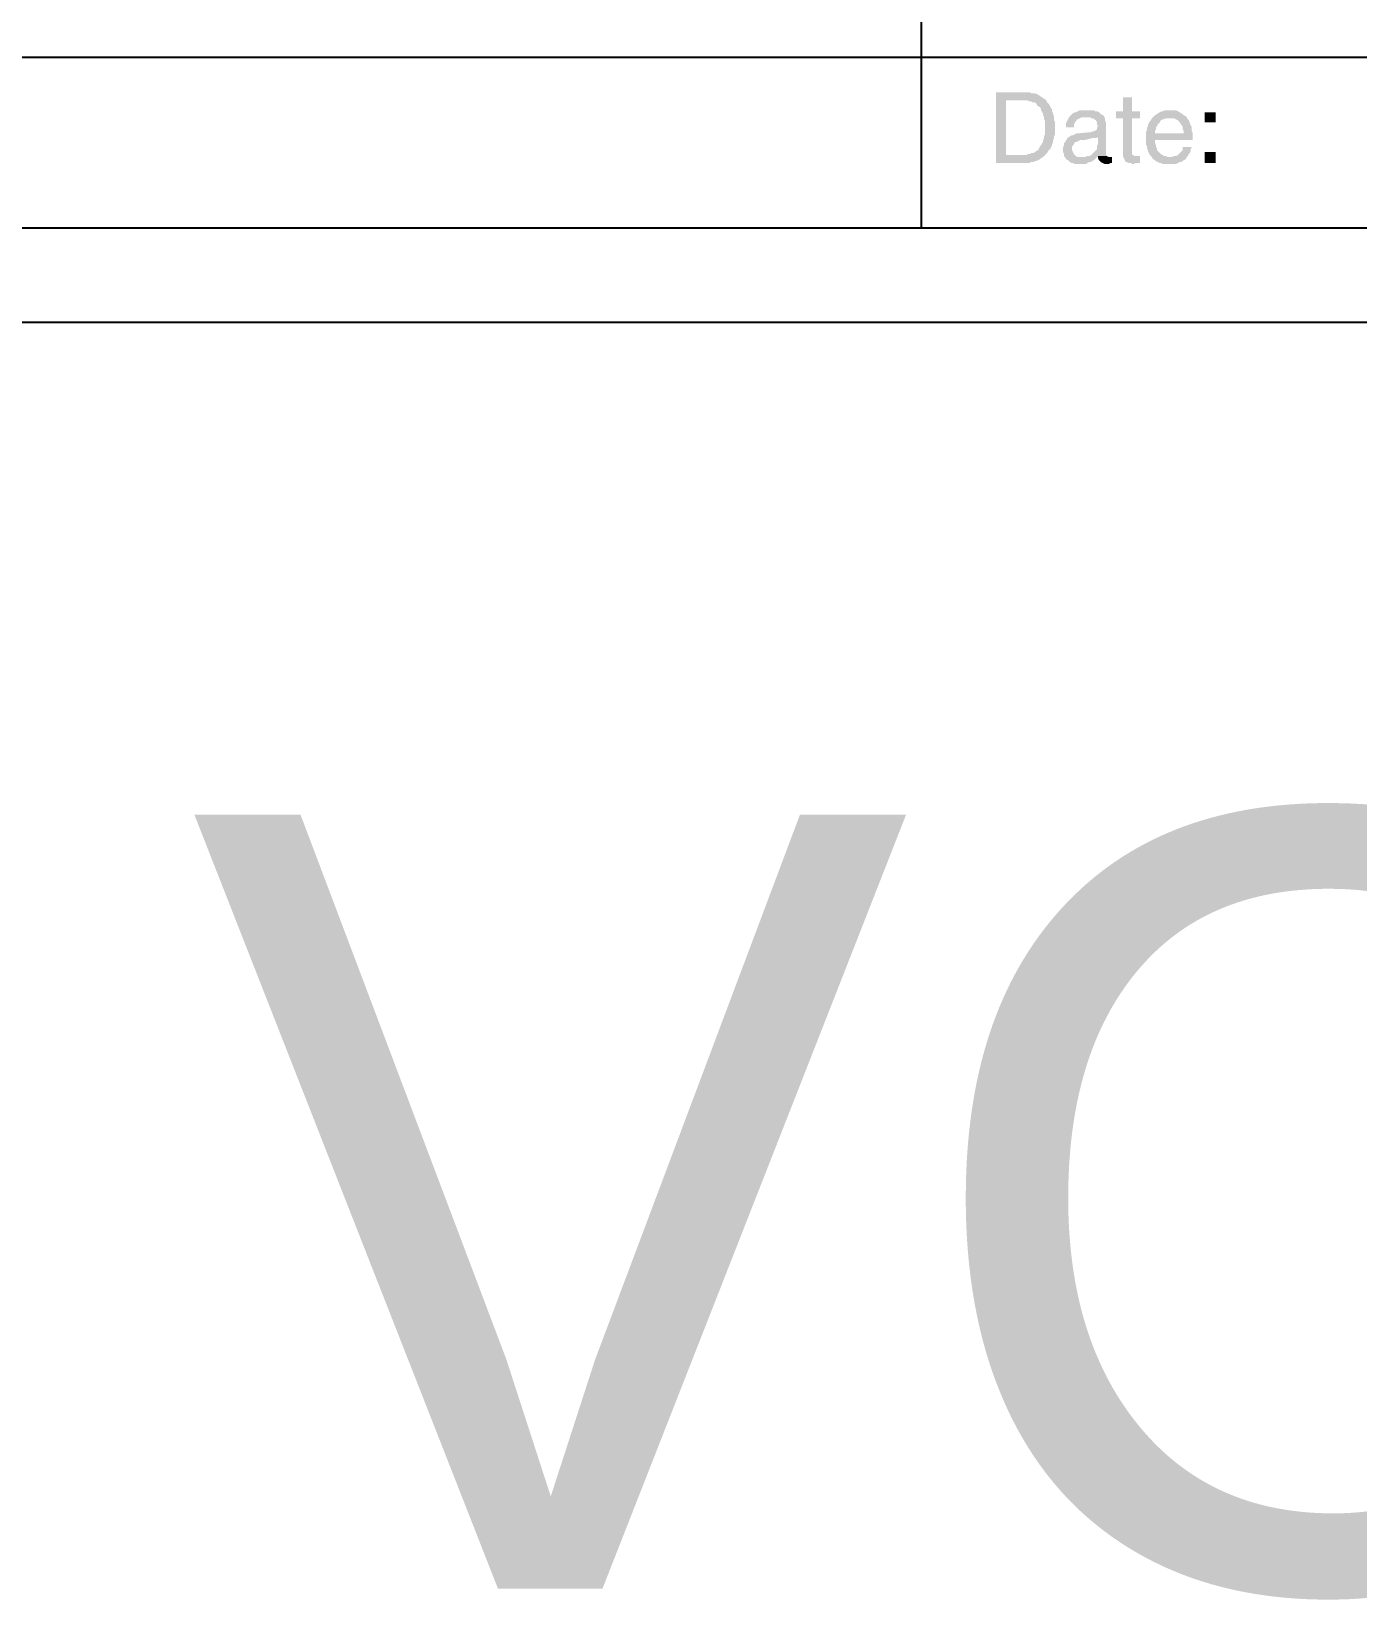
# Model space of a CAD drawing. Header units: millimetres. Extents: x 1233 to 2351, y 1180 to 1535.
# Drawn here: x 1537.9 to 1597.9, y 1180.2 to 1251.1 of the extents above; entities that cross this region are included whole.
import ezdxf

# ---------------------------------------------------------------- set-up
doc = ezdxf.new("R2010")
doc.units = ezdxf.units.MM
doc.styles.get("Standard").update_dxf_attribs({"font": 'arial.ttf'})

msp = doc.modelspace()

# ---------------------------------------------------------------- hatches: boundary and pattern name
at = {"transparency": 33554559}
for points in [[(1582.84899, 1248.3241), (1581.54015, 1248.3241), (1581.54015, 1245.11972), (1583.02951, 1245.11972), (1583.11978, 1245.16485), (1583.21004, 1245.16485), (1583.30031, 1245.20998), (1583.34544, 1245.20998), (1583.4357, 1245.25512), (1583.52597, 1245.30025), (1583.5711, 1245.34538), (1583.66136, 1245.39051), (1583.7065, 1245.43564), (1583.75163, 1245.48078), (1581.99147, 1245.48078), (1581.99147, 1247.96305), (1582.80385, 1247.96305), (1583.75163, 1248.00818), (1583.66136, 1248.05331), (1583.61623, 1248.09844), (1583.52597, 1248.14357), (1583.48084, 1248.18871), (1583.39057, 1248.23384), (1583.30031, 1248.27897), (1583.11978, 1248.27897), (1583.07465, 1248.3241), (1582.98438, 1248.3241)], [(1587.67813, 1248.09844), (1587.27194, 1248.09844), (1587.27194, 1247.46659), (1586.95601, 1247.46659), (1586.95601, 1247.15067), (1587.27194, 1247.15067), (1587.27194, 1245.43564), (1587.31707, 1245.34538), (1587.3622, 1245.25512), (1587.3622, 1245.20998), (1587.40733, 1245.16485), (1587.45247, 1245.16485), (1587.54273, 1245.11972), (1587.633, 1245.11972), (1587.72326, 1245.07459), (1587.76839, 1245.07459), (1587.81352, 1245.11972), (1588.03919, 1245.11972), (1588.03919, 1245.43564), (1587.81352, 1245.43564), (1587.72326, 1245.48078), (1587.67813, 1245.52591), (1587.67813, 1247.15067), (1588.03919, 1247.15067), (1588.03919, 1247.46659), (1587.67813, 1247.46659)], [(1583.75163, 1248.00818), (1582.80385, 1247.96305), (1582.93925, 1247.96305), (1583.02951, 1247.91791), (1583.11978, 1247.91791), (1583.16491, 1247.87278), (1583.25518, 1247.87278), (1583.34544, 1247.82765), (1583.39057, 1247.73739), (1583.4357, 1247.69225), (1583.52597, 1247.64712), (1583.5711, 1247.55686), (1583.5711, 1247.51172), (1583.61623, 1247.42146), (1583.66136, 1247.37633), (1583.66136, 1247.28606), (1583.7065, 1247.1958), (1583.7065, 1247.10553), (1583.75163, 1247.01527), (1583.75163, 1246.42855), (1583.7065, 1246.33829), (1583.7065, 1246.24802), (1583.66136, 1246.15776), (1583.66136, 1246.06749), (1583.61623, 1246.02236), (1583.5711, 1245.9321), (1583.52597, 1245.88697), (1583.48084, 1245.7967), (1583.48084, 1245.7967), (1583.4357, 1245.70644), (1583.34544, 1245.66131), (1583.30031, 1245.61617), (1583.21004, 1245.57104), (1583.11978, 1245.57104), (1583.07465, 1245.52591), (1582.98438, 1245.52591), (1582.89412, 1245.48078), (1581.99147, 1245.48078), (1583.75163, 1245.48078), (1583.84189, 1245.57104), (1583.84189, 1245.57104), (1583.88703, 1245.66131), (1583.93216, 1245.70644), (1583.97729, 1245.75157), (1584.02242, 1245.84183), (1584.06755, 1245.9321), (1584.06755, 1245.97723), (1584.11269, 1246.06749), (1584.11269, 1246.15776), (1584.15782, 1246.24802), (1584.15782, 1246.33829), (1584.20295, 1246.42855), (1584.20295, 1246.97014), (1584.15782, 1247.0604), (1584.15782, 1247.24093), (1584.11269, 1247.3312), (1584.11269, 1247.37633), (1584.06755, 1247.46659), (1584.06755, 1247.55686), (1584.02242, 1247.60199), (1583.97729, 1247.69225), (1583.93216, 1247.78252), (1583.88703, 1247.82765), (1583.84189, 1247.87278), (1583.79676, 1247.96305)], [(1585.64718, 1247.51172), (1585.33125, 1247.51172), (1585.24099, 1247.46659), (1585.15073, 1247.42146), (1585.10559, 1247.42146), (1585.01533, 1247.37633), (1584.9702, 1247.3312), (1584.92507, 1247.28606), (1584.87993, 1247.24093), (1584.8348, 1247.1958), (1584.78967, 1247.10553), (1584.74454, 1247.01527), (1584.6994, 1246.92501), (1584.6994, 1246.74448), (1585.06046, 1246.74448), (1585.06046, 1246.87987), (1585.10559, 1246.97014), (1585.15073, 1247.01527), (1585.19586, 1247.10553), (1585.24099, 1247.10553), (1585.33125, 1247.15067), (1585.42152, 1247.1958), (1585.60205, 1247.1958), (1586.41443, 1247.24093), (1586.36929, 1247.28606), (1586.27903, 1247.3312), (1586.2339, 1247.37633), (1586.18877, 1247.42146), (1586.0985, 1247.46659), (1586.00824, 1247.46659), (1585.96311, 1247.51172), (1585.73744, 1247.51172)], [(1589.39315, 1247.51172), (1589.16749, 1247.51172), (1589.07723, 1247.46659), (1589.03209, 1247.46659), (1588.94183, 1247.42146), (1588.85156, 1247.37633), (1588.80643, 1247.3312), (1588.71617, 1247.28606), (1588.67104, 1247.24093), (1588.6259, 1247.1958), (1589.39315, 1247.15067), (1589.57368, 1247.15067), (1589.66394, 1247.10553), (1589.75421, 1247.0604), (1589.79934, 1247.01527), (1589.84447, 1246.97014), (1589.84447, 1246.97014), (1589.8896, 1246.87987), (1589.93474, 1246.83474), (1589.97987, 1246.74448), (1589.97987, 1246.65421), (1590.025, 1246.56395), (1590.025, 1246.47368), (1588.71617, 1246.47368), (1588.30998, 1246.42855), (1588.30998, 1245.97723), (1588.35511, 1245.88697), (1588.35511, 1245.7967), (1588.40024, 1245.70644), (1588.40024, 1245.66131), (1588.44537, 1245.57104), (1588.49051, 1245.48078), (1588.53564, 1245.43564), (1588.58077, 1245.39051), (1589.39315, 1245.39051), (1589.30289, 1245.39051), (1589.21262, 1245.43564), (1589.12236, 1245.43564), (1589.07723, 1245.48078), (1588.98696, 1245.52591), (1588.94183, 1245.57104), (1588.8967, 1245.61617), (1588.85156, 1245.66131), (1588.80643, 1245.70644), (1588.80643, 1245.7967), (1588.7613, 1245.84183), (1588.7613, 1245.9321), (1588.71617, 1246.06749), (1588.71617, 1246.15776), (1590.43119, 1246.15776), (1590.43119, 1246.47368), (1590.38606, 1246.56395), (1590.38606, 1246.74448), (1590.34093, 1246.83474), (1590.29579, 1246.92501), (1590.29579, 1246.97014), (1590.25066, 1247.0604), (1590.20553, 1247.10553), (1590.1604, 1247.1958), (1590.11527, 1247.24093), (1590.025, 1247.28606), (1589.97987, 1247.3312), (1589.8896, 1247.37633), (1589.84447, 1247.42146), (1589.75421, 1247.46659), (1589.66394, 1247.51172), (1589.48341, 1247.51172)], [(1591.46923, 1246.97014), (1591.46923, 1247.42146), (1590.97278, 1247.42146), (1590.97278, 1246.97014)], [(1586.41443, 1247.24093), (1585.60205, 1247.1958), (1585.78258, 1247.1958), (1585.82771, 1247.15067), (1585.91797, 1247.15067), (1585.96311, 1247.10553), (1586.05337, 1247.0604), (1586.0985, 1246.97014), (1586.0985, 1246.87987), (1586.14363, 1246.78961), (1586.14363, 1246.78961), (1586.0985, 1246.69935), (1586.0985, 1246.65421), (1586.05337, 1246.60908), (1585.96311, 1246.56395), (1585.91797, 1246.56395), (1585.82771, 1246.51882), (1585.33125, 1246.47368), (1585.19586, 1246.47368), (1585.10559, 1246.42855), (1585.01533, 1246.38342), (1584.9702, 1246.38342), (1584.87993, 1246.33829), (1586.14363, 1246.29316), (1586.14363, 1245.97723), (1586.0985, 1245.88697), (1586.0985, 1245.75157), (1586.05337, 1245.70644), (1585.96311, 1245.61617), (1585.91797, 1245.57104), (1585.87284, 1245.52591), (1585.82771, 1245.48078), (1585.73744, 1245.43564), (1585.64718, 1245.43564), (1585.55692, 1245.39051), (1584.65427, 1245.39051), (1584.6994, 1245.30025), (1584.78967, 1245.25512), (1584.8348, 1245.20998), (1584.87993, 1245.16485), (1584.9702, 1245.11972), (1585.01533, 1245.11972), (1585.10559, 1245.07459), (1585.60205, 1245.07459), (1585.64718, 1245.11972), (1585.73744, 1245.16485), (1585.82771, 1245.16485), (1585.87284, 1245.20998), (1585.96311, 1245.25512), (1586.05337, 1245.34538), (1586.05337, 1245.34538), (1586.14363, 1245.43564), (1586.54982, 1245.43564), (1586.50469, 1245.52591), (1586.50469, 1246.97014), (1586.45956, 1247.0604), (1586.45956, 1247.15067)], [(1588.6259, 1247.1958), (1588.58077, 1247.15067), (1588.53564, 1247.0604), (1588.49051, 1247.01527), (1588.44537, 1246.92501), (1588.40024, 1246.87987), (1588.40024, 1246.78961), (1588.35511, 1246.69935), (1588.35511, 1246.60908), (1588.30998, 1246.51882), (1588.30998, 1246.42855), (1588.71617, 1246.47368), (1588.71617, 1246.56395), (1588.7613, 1246.65421), (1588.7613, 1246.74448), (1588.80643, 1246.78961), (1588.85156, 1246.87987), (1588.8967, 1246.92501), (1588.94183, 1246.97014), (1588.98696, 1247.0604), (1589.07723, 1247.10553), (1589.12236, 1247.10553), (1589.21262, 1247.15067), (1589.39315, 1247.15067)], [(1584.87993, 1246.33829), (1584.8348, 1246.29316), (1584.74454, 1246.24802), (1584.74454, 1246.20289), (1584.6994, 1246.15776), (1584.65427, 1246.06749), (1584.60914, 1246.02236), (1584.60914, 1245.9321), (1584.56401, 1245.84183), (1584.56401, 1245.61617), (1584.60914, 1245.52591), (1584.60914, 1245.43564), (1584.65427, 1245.39051), (1585.37639, 1245.39051), (1585.24099, 1245.39051), (1585.15073, 1245.43564), (1585.10559, 1245.48078), (1585.06046, 1245.52591), (1585.01533, 1245.61617), (1584.9702, 1245.70644), (1584.9702, 1245.84183), (1585.01533, 1245.9321), (1585.06046, 1245.97723), (1585.10559, 1246.06749), (1585.15073, 1246.06749), (1585.24099, 1246.11263), (1585.33125, 1246.15776), (1585.51178, 1246.15776), (1585.87284, 1246.24802), (1586.05337, 1246.24802), (1586.14363, 1246.29316)], [(1586.54982, 1245.43564), (1586.14363, 1245.43564), (1586.14363, 1245.34538), (1586.64009, 1245.39051), (1586.64009, 1245.39051)], [(1586.77548, 1245.39051), (1586.64009, 1245.39051), (1586.14363, 1245.34538), (1586.18877, 1245.25512), (1586.2339, 1245.20998), (1586.2339, 1245.20998), (1586.27903, 1245.16485), (1586.36929, 1245.11972), (1586.45956, 1245.07459), (1586.64009, 1245.07459), (1586.68522, 1245.11972), (1586.77548, 1245.11972)], [(1590.38606, 1245.84183), (1589.97987, 1245.84183), (1589.97987, 1245.70644), (1589.93474, 1245.66131), (1589.84447, 1245.57104), (1589.79934, 1245.52591), (1589.75421, 1245.48078), (1589.66394, 1245.43564), (1589.57368, 1245.43564), (1589.48341, 1245.39051), (1588.58077, 1245.39051), (1588.6259, 1245.30025), (1588.71617, 1245.25512), (1588.7613, 1245.20998), (1588.85156, 1245.16485), (1588.94183, 1245.11972), (1588.98696, 1245.11972), (1589.07723, 1245.07459), (1589.66394, 1245.07459), (1589.75421, 1245.11972), (1589.84447, 1245.16485), (1589.8896, 1245.16485), (1589.97987, 1245.20998), (1590.025, 1245.25512), (1590.11527, 1245.30025), (1590.1604, 1245.39051), (1590.20553, 1245.43564), (1590.25066, 1245.52591), (1590.29579, 1245.57104), (1590.34093, 1245.66131), (1590.34093, 1245.75157)], [(1591.46923, 1245.11972), (1591.46923, 1245.61617), (1590.97278, 1245.61617), (1590.97278, 1245.11972)]]:
    msp.add_hatch(color=256, dxfattribs=at).paths.add_polyline_path(points)

# ---------------------------------------------------------------- linework, layer by layer
msp.add_line((1484.66819, 1242.18613), (1893.92369, 1242.18613))
msp.add_lwpolyline([(1897.96173, 1237.92707), (1897.96173, 1534.92707), (1477.96174, 1534.92707), (1477.96174, 1237.92707)], close=True)
for points in [[(1578.15524, 1272.96627), (1578.15524, 1242.18613)], [(1497.48581, 1249.90373), (1793.61624, 1249.90373)]]:
    msp.add_lwpolyline(points)

# ---------------------------------------------------------------- texts
at = {"insert": (1697.25762, 1197.91338), "char_height": 35, "width": 374.0909995, "attachment_point": 5}
msp.add_mtext('VC S19002 M', dxfattribs=at)

doc.saveas('drawing.dxf')
